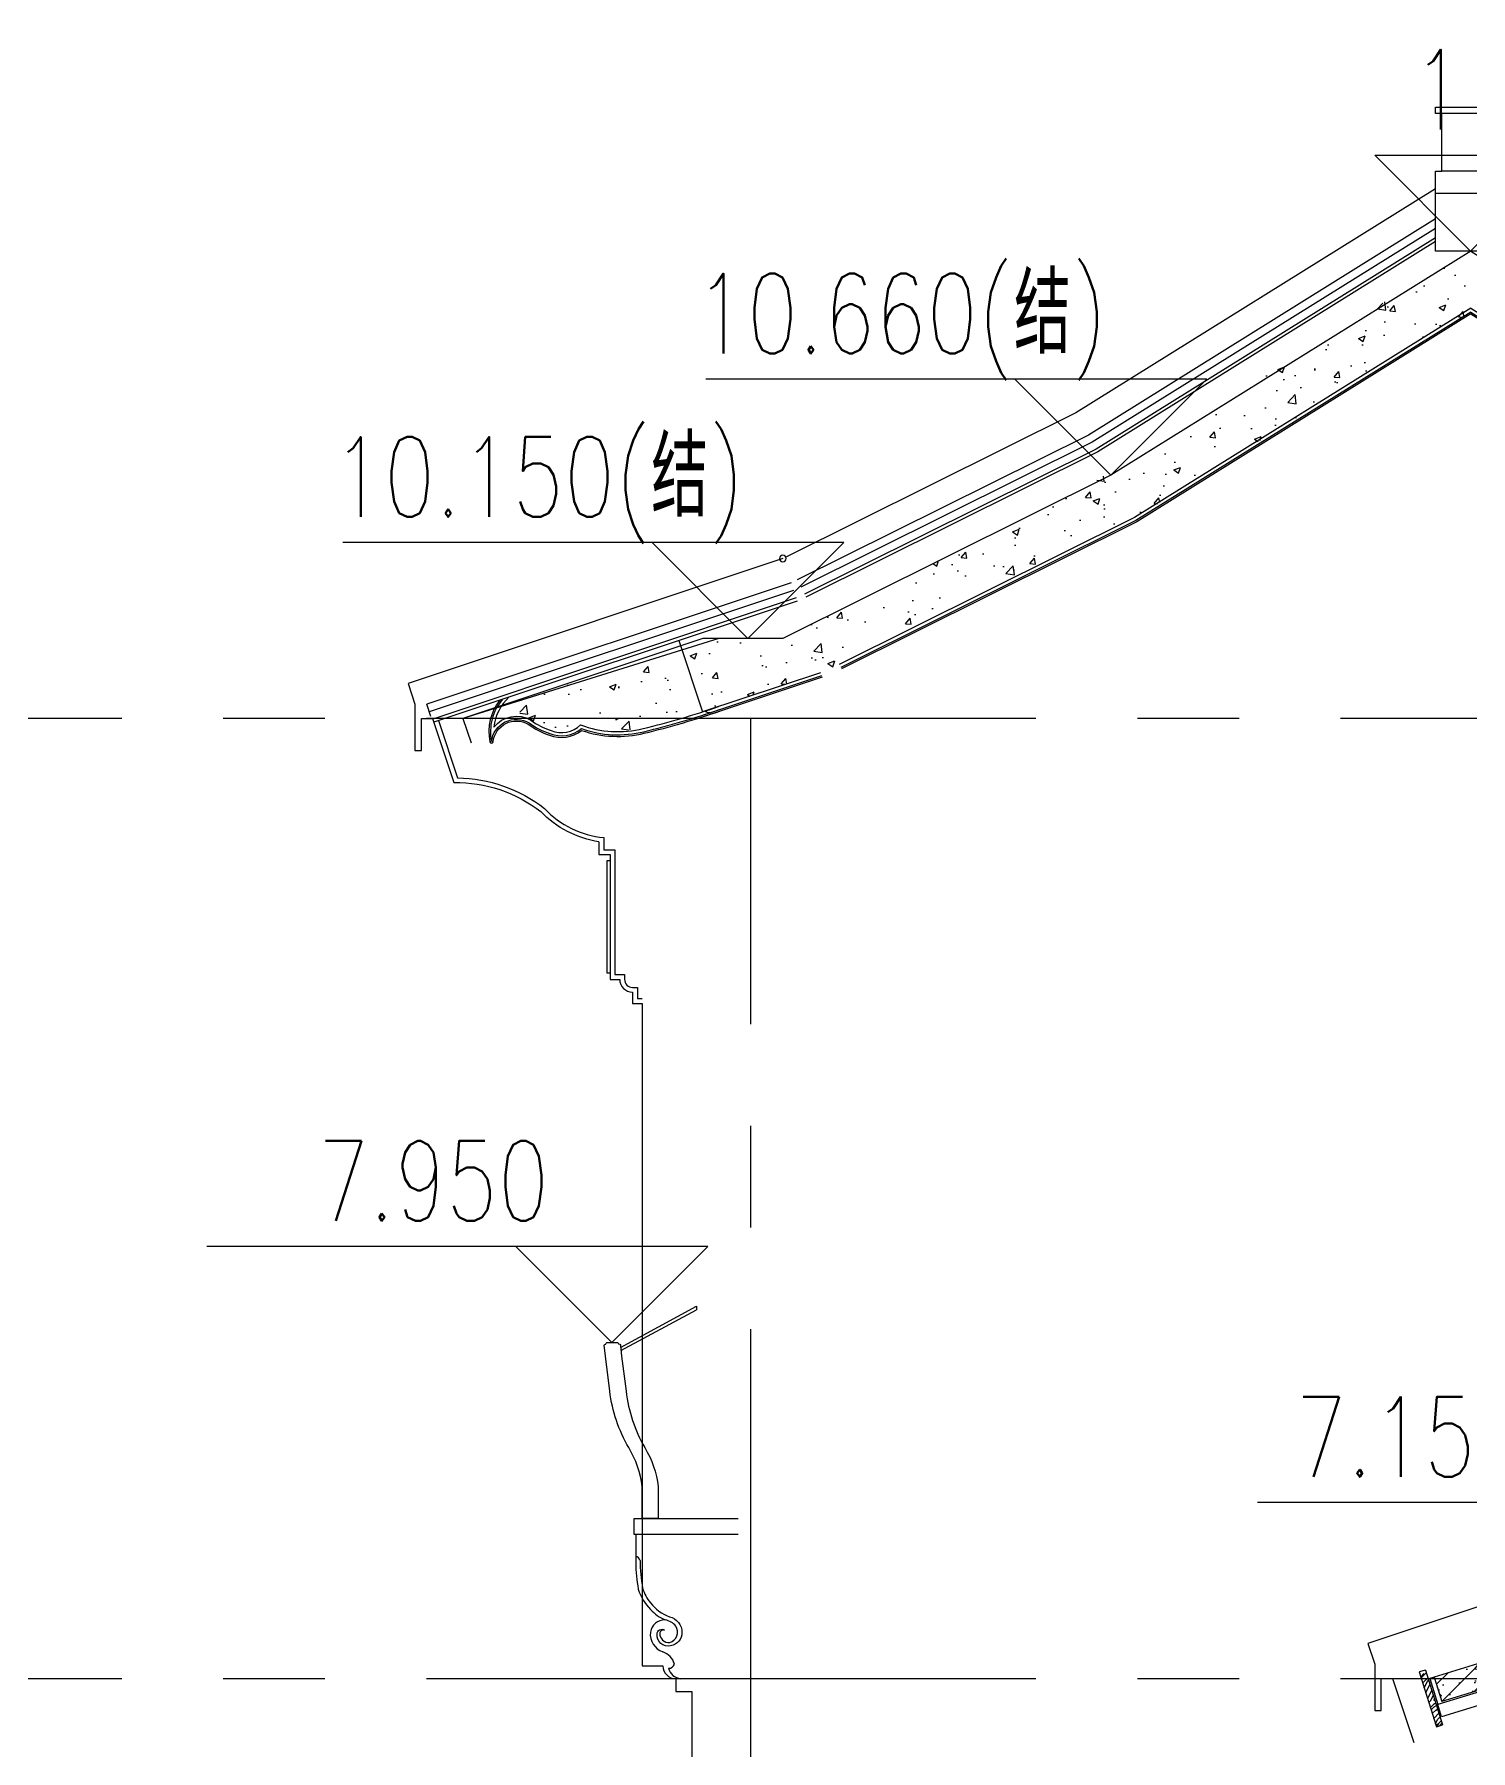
# Model space of a CAD drawing. Extents: x 296441 to 853063, y 459050 to 1117990.
# Drawn here: x 656739 to 661229, y 975146 to 980509 of the extents above; entities that cross this region are included whole.
import ezdxf
from ezdxf.xclip import XClip

# ---------------------------------------------------------------- set-up
doc = ezdxf.new("R2010")
doc.units = 0
doc.header["$LTSCALE"] = 1000
doc.header["$XCLIPFRAME"] = 0
doc.linetypes.add('14-GRID$0$CENTER2', pattern=[28.575000000000003, 19.05, -3.175, 3.175, -3.175])
doc.linetypes.add('E1-SECT-6.000-16-24$0$B-ELEV-S-A1$0$HIDDEN2', pattern=[4.762499999999999, 3.175, -1.5875])
for name, color, linetype in [('00-景观-剖', 6, 'Continuous'), ('00-景观-看', 7, 'Continuous'), ('12-SEC1$0$CT-01-S$0$A-ELEV-HEVY', 2, 'Continuous'), ('14-ELEV$0$G-XREF', 2, 'Continuous'), ('14-GRID$0$G-GRID', 9, '14-GRID$0$CENTER2'), ('1wt', 30, 'Continuous'), ('E1-SECT-6.000-16-24$0$A-ELEV-HEVY', 2, 'Continuous'), ('E1-SECT-6.000-16-24$0$A-ELEV-MEDM', 4, 'Continuous'), ('E1-SECT-6.000-16-24$0$A-ELEV-THIN', 144, 'Continuous'), ('E1-SECT-6.000-16-24$0$A-ELEV-THIN-GRAY', 252, 'Continuous'), ('E1-SECT-6.000-16-24$0$A-ELEV-XTHIN', 5, 'Continuous'), ('E1-SECT-6.000-16-24$0$B-ELEV-S-A1$0$A-ELEV-HDDN', 161, 'E1-SECT-6.000-16-24$0$B-ELEV-S-A1$0$HIDDEN2'), ('E1-SECT-6.000-16-24$0$CT-01-S$0$A-ELEV-HEVY', 2, 'Continuous'), ('E1-SECT-6.000-16-24$0$CT-01-S$0$A-ELEV-THIN', 144, 'Continuous'), ('E1-SECT-6.000-16-24$0$G-XREF', 2, 'Continuous'), ('E1-SECT-6.000-16-24$0$yankou-E-01$0$A-ELEV-MEDM', 4, 'Continuous'), ('E1-SECT-6.000-16-24$0$yankou-E-01$0$A-ELEV-THIN', 144, 'Continuous'), ('E1-SECT-6.000-16-24$0$yankou-E-01$0$A_CUR_STONE', 35, 'Continuous'), ('E1-SECT-6.000-16-24$0$yankou-E-01$0$G-XREF', 2, 'Continuous'), ('E1-TEXT-SECT$0$A-ANNO-LEVL', 3, 'Continuous'), ('E1-TEXT-SECT$0$A-ANNO-LEVL-TEXT', 255, 'Continuous'), ('WALL-TYPE-D-2$0$A-ELEV-MEDM-HEVY', 2, 'Continuous'), ('ZT0_默认图层-----PM、LM、DY、JD', 7, 'Continuous'), ('ZT1_通用--Wall---PM、LM、DY、JD', 5, 'Continuous'), ('ZT1_通用--填充---PM、LM、DY、JD', 8, 'Continuous'), ('ZT3_辅材--其他---------------JD', 1, 'Continuous'), ('ZT3_面板--石材板-PM、LM、DY、JD', 45, 'Continuous'), ('ZT批注[疑问]', 1, 'Continuous')]:
    doc.layers.add(name, color=color, linetype=linetype)
doc.layers.add('E1-SECT-6.000-16-24$0$yankou-E-01$0$A-ANNO-NPLT', color=215, linetype='Continuous', plot=False)
doc.styles.add('E1-SECT-6.000-16-24$0$yankou-E-01$0$GOA_01_thin_0.75', font='romans.shx', dxfattribs={"width": 0.75, "bigfont": 'hzdx.shx'})
doc.styles.add('E1-TEXT-SECT$0$GOA_01_thin_0.75', font='romans.shx', dxfattribs={"width": 0.75, "bigfont": 'hzdx.shx'})
doc.dimstyles.new('E1-SECT-6.000-16-24$0$yankou-E-01$0$GOA_DIMN10', dxfattribs={"dimscale": 0.1, "dimtxt": 250, "dimasz": 100, "dimexe": 200, "dimexo": 100, "dimgap": 75, "dimtad": 1, "dimdec": 0, "dimzin": 0, "dimdsep": 46, "dimtxsty": 'E1-SECT-6.000-16-24$0$yankou-E-01$0$GOA_01_thin_0.75', "dimblk": 'E1-SECT-6.000-16-24$0$yankou-E-01$0$TICK-3', "dimcen": 0, "dimclrd": 256, "dimclre": 256, "dimclrt": 7, "dimazin": 0, "dimtfac": 0.5, "dimtdec": 0, "dimtix": 1, "dimtmove": 2, "dimatfit": 0, "dimldrblk": 'E1-SECT-6.000-16-24$0$yankou-E-01$0$TICK-arow', "dimfxl": 0, "dimtvp": 1, "dimtolj": 1, "dimtzin": 0, "dimlwd": -1, "dimlwe": -1, "dimarcsym": 0})

# ---------------------------------------------------------------- blocks, each defined once
blk = doc.blocks.new('E1-TEXT-SECT')
at = {"layer": 'E1-TEXT-SECT$0$A-ANNO-LEVL'}
for points in [[(2550.000000002212, 11660.00000000419), (2250, 11360.00000000419), (1950.000000003143, 11660.00000000419), (3516.129712605267, 11660.00000000419)], [(824.9999997559935, 10959.99999999627), (1124.999999755993, 10659.99999999593), (1424.999999759137, 10959.99999999604), (-141.1297128467122, 10959.99999999593)], [(-309.0163749074563, 10450.00000000477), (-9.016374907456338, 10150.00000000442), (290.983625093475, 10450.00000000454), (-1275.146087509231, 10450.00000000454)], [(-734.5000000071013, 8249.998814186081), (-434.5000000098953, 7949.998814185616), (-134.5000000102445, 8249.998814186547), (-1700.629712610156, 8249.998814186547)], [(2550.00689230056, 7450.002272194833), (2850.006892300909, 7150.002272194368), (3150.00689230056, 7450.002272195066), (1583.877179696574, 7450.00227219495)]]:
    blk.add_lwpolyline(points, dxfattribs=at)
at = {"layer": 'E1-TEXT-SECT$0$A-ANNO-LEVL-TEXT', "style": 'E1-TEXT-SECT$0$GOA_01_thin_0.75', "width": 0.75}
for s, p in [('11.360(结)', (2068.413662879728, 11740.1292229523)), ('10.660(结)', (-173.875558511354, 11040.12922294415)), ('10.150(结)', (-1307.891933174804, 10530.12922295276)), ('7.950', (-1354.071427961462, 8330.128037133836)), ('7.150(结)', (1702.290842577233, 7530.131495143054))]:
    blk.add_text(s, height=250.0000000000002, dxfattribs=at).set_placement(p)
blk = doc.blocks.new('E1-SECT-6.000-16-24$0$甘蔗脊200侧-E')
at = {"layer": 'E1-SECT-6.000-16-24$0$A-ELEV-MEDM'}
blk.add_line((89.99999999982538, 200), (-90.00000000017462, 200), dxfattribs=at)
blk.add_lwpolyline([(-110.0000000001746, -50), (-110.0000000001746, 180), (-110.0000000001746, 180), (-110.0000000001746, 200), (-90.00000000017462, 200), (-90.00000000017462, 380), (-110.0000000001746, 380), (-110.0000000001746, 400), (109.9999999998254, 400), (109.9999999998254, 380), (89.99999999982538, 380), (89.99999999982538, 200), (109.9999999998254, 200), (109.9999999998254, 180), (109.9999999997672, 180), (109.9999999997672, -50)], close=True, dxfattribs=at)
at = {"layer": 'E1-SECT-6.000-16-24$0$A-ELEV-THIN', "ltscale": 0.1}
blk.add_line((109.9999999997672, -50), (109.9999999998254, -50), dxfattribs=at)
at = {"layer": 'E1-SECT-6.000-16-24$0$A-ELEV-XTHIN'}
for p, q in [((89.99999999982538, 380), (-90.00000000017462, 380)), ((-110.0000000001746, 131.1655380351003), (109.9999999997672, 131.1655380351003))]:
    blk.add_line(p, q, dxfattribs=at)
blk = doc.blocks.new('E1-SECT-6.000-16-24$0$木牛腿1-E1')
at = {"layer": 'E1-SECT-6.000-16-24$0$A-ELEV-MEDM'}
for p, q in [((-7061.331221360131, -99.99999982016743), (-7061.331221344415, -188.1729322527535)), ((-7061.331221336382, -100.0000006429909), (-7061.331221307628, -183.6870119816158)), ((-6851.331221336382, -100.0000006429909), (-7061.331221336382, -100.0000006429909)), ((-6851.331221335568, -549.9999988605268), (-6851.331221336382, -100.0000006429909)), ((-7061.33122135466, -167.3762233005837), (-7061.349192498252, -167.357835781062)), ((-6851.331221336965, -549.9999991119839), (-6921.331221335568, -549.9999991119839)), ((-6851.331221334171, -549.9999988516793), (-6851.331221336965, -549.9999991119839))]:
    blk.add_line(p, q, dxfattribs=at)
for centre, radius, start, end in [((-6666.302793195006, -190.613981498871), 395.0359702199468, 179.6459494350307, 191.6371595410054), ((-6909.964693867136, -227.7070052810013), 149.4512811070386, 196.5577791709789, 225.1976865154875), ((-6970.957356963772, -411.7122917005327), 45.13922373250642, 87.70871194060786, 170.9061815434735), ((-6910.084229449742, -234.8945756307803), 144.3530911206957, 223.2206625823519, 245.8457655741142), ((-6957.231630211696, -410.8547721945215), 58.63452231475637, 173.8547323631616, 250.5784308885123), ((-6994.769756116904, -519.6220612088218), 56.43085821367925, 15.84338253208193, 71.35494599338324), ((-6957.21046647476, -500.3143191393465), 17.17683264634567, 264.1152443880605, 346.870978240286), ((-6916.512971042655, -506.4065778648946), 43.85888635016889, 194.5170916486225, 263.6928690367807)]:
    blk.add_arc(centre, radius, start, end, dxfattribs=at)
at = {"layer": 'E1-SECT-6.000-16-24$0$A-ELEV-THIN-GRAY'}
for points in [[(-7047.555711137597, -180.9613341768272), (-7047.56481878506, -180.9336666453164, 0.04554565192509046), (-7039.804374372121, -267.0716109406203, 0.0971018299870958), (-7015.325040184893, -313.1886537980754, 0.1323356823246377), (-6956.190331516787, -356.525070412783, 0.07638085759379121)], [(-6956.190331516787, -356.525070412783, -0.3551722456055015), (-6917.001779981423, -405.8840223592706, -0.3712419790836416), (-6952.211189873051, -447.473490706645, -0.5207237345996696), (-6994.595016298816, -410.5157965011895, -0.6010468359066069), (-6971.178448315244, -398.2804487505928, 0.4475521640469908), (-6986.322049333248, -408.083053745795, 0.4579143145898076), (-6955.158479582518, -436.6599971842952, 0.5059383082692627), (-6936.065573431551, -385.8305506464094, 0.1755273360875126), (-6969.152697003912, -366.6091574234888, 0.2325031465936117)]]:
    blk.add_lwpolyline(points, format="xyb", dxfattribs=at)
blk.add_arc((-7067.680064454209, -187.571933852043), 21.18229684985596, 18.18472304606493, 72.60991786114481, dxfattribs=at)
blk = doc.blocks.new('E1-SECT-6.000-16-24$0$美人靠1-E')
at = {"layer": 'E1-SECT-6.000-16-24$0$A-ELEV-MEDM', "ltscale": 0.1}
blk.add_lwpolyline([(-115, 508), (-119, 542, -0.3706509350517456), (-113, 545, -0.4996085793321109), (-110, 550), (-79, 550, -0.1403778776094108), (-76, 550, -0.2818380802984357), (-74, 546, -0.3968737961481924), (-68, 542), (-65, 508), (-50, 398, 0.1015837023335705), (8, 222, -0.1126309242409986), (50, 100), (50, 0), (0, 0), (0, 100, 0.1080101410603687), (-42, 222, -0.1015837023335702), (-101, 398)], format="xyb", close=True, dxfattribs=at)
at = {"layer": 'E1-SECT-6.000-16-24$0$A-ELEV-THIN'}
for p, q in [((-68, 535), (170.0000005916227, 663.4907978654373)), ((-67, 525), (170.0000005854527, 652.2777780923061))]:
    blk.add_line(p, q, dxfattribs=at)
at = {"layer": 'E1-SECT-6.000-16-24$0$A-ELEV-THIN', "ltscale": 0.1}
blk.add_line((170.0000005916227, 663.4907978654373), (170.0000005856855, 652.2777780924225), dxfattribs=at)
blk = doc.blocks.new('E1-SECT-6.000-16-24$0$dcsgbghk')
at = {"layer": 'E1-SECT-6.000-16-24$0$A-ELEV-HEVY', "ltscale": 0.1}
blk.add_lwpolyline([(90.00000038812868, 450.0000758579699), (90.00000038812868, 449.9988141894573), (-235, 449.9988141818903), (-235, 499.9988141818903), (90.00000038812868, 499.9988141894573)], dxfattribs=at)
blk.add_blockref('E1-SECT-6.000-16-24$0$美人靠1-E', (-210, 499.9988141818903))
at = {"layer": 'E1-SECT-6.000-16-24$0$A-ELEV-MEDM', "extrusion": (0, 0, -1)}
ref = blk.add_blockref('E1-SECT-6.000-16-24$0$木牛腿1-E1', (-6831.331221417066, 549.9999991118675), dxfattribs=dict(at, xscale=-1, zscale=-1))
XClip(ref).set_block_clipping_path([(-7116.01246329461, -550.0011574013624), (-6881.331221003638, -100.0011849256698)])
blk = doc.blocks.new('E1-SECT-6.000-16-24$0$yankou-E-01$0$TICK-3')
blk.add_line((2, 0), (-2, 0))
at = {"const_width": 0.3}
blk.add_lwpolyline([(0.5999999999999943, 0.5999999999999943), (-0.5999999999999943, -0.5999999999999943)], dxfattribs=at)
blk = doc.blocks.new('*D576')
at = {"layer": 'Defpoints', "color": 0, "transparency": 16777216}
for p in [(-999.9999999761349, 699.9999996805562), (-1066.617489313398, 637.8784255136738), (-1025.298221101519, 624.1053361396189)]:
    blk.add_point(p, dxfattribs=at)
at = {"layer": 'E1-SECT-6.000-16-24$0$yankou-E-01$0$A-ANNO-NPLT', "transparency": 16777216}
for p, q in [((-1044.481545842003, 704.2862560720463), (-1063.455211659409, 647.3652584962388)), ((-1009.4868329587, 703.1622773345453), (-1060.292934153144, 720.0976443625891)), ((-1034.785054084084, 627.2676137936078), (-1085.591155278528, 644.2029808216516))]:
    blk.add_line(p, q, dxfattribs=at)
at = {"layer": 'E1-SECT-6.000-16-24$0$yankou-E-01$0$A-ANNO-NPLT', "transparency": 16777216, "xscale": 10, "yscale": 10, "zscale": 10}
for p, rotation in [((-1041.319268188014, 713.7730890546113), 71.56505121439889), ((-1066.617489313398, 637.8784255136738), 251.5650512143989)]:
    blk.add_blockref('E1-SECT-6.000-16-24$0$yankou-E-01$0$TICK-3', p, dxfattribs=dict(at, rotation=rotation))
at = {"layer": 'E1-SECT-6.000-16-24$0$yankou-E-01$0$A-ANNO-NPLT', "color": 7, "transparency": 16777216, "insert": (-1034.994712785576, 669.5012019761647), "char_height": 25, "attachment_point": 5, "rotation": 251.56505121439892, "style": 'E1-SECT-6.000-16-24$0$yankou-E-01$0$GOA_01_thin_0.75'}
blk.add_mtext('\\A1;80', dxfattribs=at)
blk = doc.blocks.new('E1-SECT-6.000-16-24$0$yankou-E-01$0$TICK-arow')
blk.add_line((-1, 0), (0, 0))
blk.add_lwpolyline([(0, 0, 0, 1, 0), (-2.999999999999964, 0, 0, 0, 0)], format="xyseb")
blk = doc.blocks.new('*D577')
at = {"layer": 'Defpoints', "color": 0, "transparency": 16777216}
for p in [(-1074.523183443673, 614.1613430462752), (-1033.20391523646, 600.3882536831662), (-1025.298221101519, 624.105336139619)]:
    blk.add_point(p, dxfattribs=at)
at = {"layer": 'E1-SECT-6.000-16-24$0$yankou-E-01$0$A-ANNO-NPLT', "transparency": 16777216}
for p, q in [((-1034.785054084731, 627.2676137916674), (-1085.591155279967, 644.2029808084284)), ((-1063.455211661495, 647.3652584875433), (-1060.292934009446, 656.8520914707551)), ((-1042.690748219671, 603.5505313352146), (-1093.496849410097, 620.485898350372)), ((-1077.685461095722, 604.6745100630634), (-1080.84773874777, 595.1876770798516)), ((-1066.617489313543, 637.8784255043315), (-1074.523183443673, 614.1613430462752))]:
    blk.add_line(p, q, dxfattribs=at)
at = {"layer": 'E1-SECT-6.000-16-24$0$yankou-E-01$0$A-ANNO-NPLT', "transparency": 16777216, "xscale": 10, "yscale": 10, "zscale": 10}
for p, rotation in [((-1066.617489313543, 637.8784255043315), 251.5650512261186), ((-1074.523183443673, 614.1613430462752), 71.56505122611856)]:
    blk.add_blockref('E1-SECT-6.000-16-24$0$yankou-E-01$0$TICK-3', p, dxfattribs=dict(at, rotation=rotation))
at = {"layer": 'E1-SECT-6.000-16-24$0$yankou-E-01$0$A-ANNO-NPLT', "color": 7, "transparency": 16777216, "insert": (-1116.239543981945, 641.2442388490308), "char_height": 25, "attachment_point": 5, "rotation": 251.56505122611856, "style": 'E1-SECT-6.000-16-24$0$yankou-E-01$0$GOA_01_thin_0.75'}
blk.add_mtext('\\A1;25', dxfattribs=at)
blk = doc.blocks.new('*D578')
at = {"layer": 'Defpoints', "color": 0, "transparency": 16777216}
for p in [(-1082.428877571805, 590.4442605875917), (-1033.20391523646, 600.3882536831662), (-1041.109609371459, 576.6711712267715)]:
    blk.add_point(p, dxfattribs=at)
at = {"layer": 'E1-SECT-6.000-16-24$0$yankou-E-01$0$A-ANNO-NPLT', "transparency": 16777216}
for p, q in [((-1050.59644235467, 579.83344887882), (-1101.402543538229, 596.7688158916885)), ((-1042.690748219671, 603.5505313352146), (-1093.496849408111, 620.4858983497099)), ((-1074.523183441687, 614.1613430456131), (-1082.428877571806, 590.4442605875917)), ((-1071.360905789639, 623.6481760288249), (-1068.19862813759, 633.1350090120367)), ((-1085.591155223854, 580.9574276043799), (-1088.753432875902, 571.4705946211681))]:
    blk.add_line(p, q, dxfattribs=at)
at = {"layer": 'E1-SECT-6.000-16-24$0$yankou-E-01$0$A-ANNO-NPLT', "transparency": 16777216, "xscale": 10, "yscale": 10, "zscale": 10}
for p, rotation in [((-1082.428877571806, 590.4442605875917), 71.56505122611856), ((-1074.523183441687, 614.1613430456131), 251.5650512261186)]:
    blk.add_blockref('E1-SECT-6.000-16-24$0$yankou-E-01$0$TICK-3', p, dxfattribs=dict(at, rotation=rotation))
at = {"layer": 'E1-SECT-6.000-16-24$0$yankou-E-01$0$A-ANNO-NPLT', "color": 7, "transparency": 16777216, "insert": (-1059.502364540323, 595.9782465125054), "char_height": 25, "attachment_point": 5, "rotation": 251.56505122611856, "style": 'E1-SECT-6.000-16-24$0$yankou-E-01$0$GOA_01_thin_0.75'}
blk.add_mtext('\\A1;25', dxfattribs=at)
blk = doc.blocks.new('*D579')
at = {"layer": 'Defpoints', "color": 0, "transparency": 16777216}
for p in [(-1085.591155223083, 580.9574276040412), (-1044.271887025505, 567.1843382441438), (-1041.109609371459, 576.6711712267715)]:
    blk.add_point(p, dxfattribs=at)
at = {"layer": 'E1-SECT-6.000-16-24$0$yankou-E-01$0$A-ANNO-NPLT', "transparency": 16777216}
for p, q in [((-1050.59644235467, 579.83344887882), (-1101.402543537434, 596.7688158914236)), ((-1082.428877571011, 590.4442605873268), (-1085.591155223084, 580.9574276040412)), ((-1079.266599918962, 599.9310935705386), (-1076.104322266914, 609.4179265537504)), ((-1053.758720008717, 570.3466158961922), (-1104.564821189507, 587.281982908138)), ((-1088.753432875132, 571.4705946208294), (-1091.915710527181, 561.9837616376177))]:
    blk.add_line(p, q, dxfattribs=at)
at = {"layer": 'E1-SECT-6.000-16-24$0$yankou-E-01$0$A-ANNO-NPLT', "transparency": 16777216, "xscale": 10, "yscale": 10, "zscale": 10}
for p, rotation in [((-1085.591155223084, 580.9574276040412), 71.56505122611856), ((-1082.428877571011, 590.4442605873268), 251.5650512261186)]:
    blk.add_blockref('E1-SECT-6.000-16-24$0$yankou-E-01$0$TICK-3', p, dxfattribs=dict(at, rotation=rotation))
at = {"layer": 'E1-SECT-6.000-16-24$0$yankou-E-01$0$A-ANNO-NPLT', "color": 7, "transparency": 16777216, "insert": (-1108.088485029766, 576.8926475000334), "char_height": 25, "attachment_point": 5, "rotation": 251.56505122611856, "style": 'E1-SECT-6.000-16-24$0$yankou-E-01$0$GOA_01_thin_0.75'}
blk.add_mtext('\\A1;10', dxfattribs=at)
blk = doc.blocks.new('*D580')
at = {"layer": 'Defpoints', "color": 0, "transparency": 16777216}
for p in [(-1044.271887025505, 567.1843382441439), (-1159.904680089211, 358.0168525223453), (-1118.585411894121, 344.2437631539069)]:
    blk.add_point(p, dxfattribs=at)
at = {"layer": 'E1-SECT-6.000-16-24$0$yankou-E-01$0$A-ANNO-NPLT', "transparency": 16777216}
for p, q in [((-1088.75343287458, 571.470594630016), (-1156.742402435226, 367.5036855049119)), ((-1053.758720008071, 570.3466158981287), (-1104.564821185728, 587.2819829205517)), ((-1128.072244876687, 347.4060408078918), (-1178.878346054344, 364.3414078303149))]:
    blk.add_line(p, q, dxfattribs=at)
at = {"layer": 'E1-SECT-6.000-16-24$0$yankou-E-01$0$A-ANNO-NPLT', "transparency": 16777216, "xscale": 10, "yscale": 10, "zscale": 10}
for p, rotation in [((-1085.591155220596, 580.9574276125824), 71.5650512144245), ((-1159.904680089211, 358.0168525223455), 251.5650512144245)]:
    blk.add_blockref('E1-SECT-6.000-16-24$0$yankou-E-01$0$TICK-3', p, dxfattribs=dict(at, rotation=rotation))
at = {"layer": 'E1-SECT-6.000-16-24$0$yankou-E-01$0$A-ANNO-NPLT', "color": 7, "transparency": 16777216, "insert": (-1103.774251689771, 463.1625847594946), "char_height": 25, "attachment_point": 5, "rotation": 251.5650512144245, "style": 'E1-SECT-6.000-16-24$0$yankou-E-01$0$GOA_01_thin_0.75'}
blk.add_mtext('\\A1;235', dxfattribs=at)
blk = doc.blocks.new('*D581')
at = {"layer": 'Defpoints', "color": 0, "transparency": 16777216}
for p in [(-1163.066957742964, 348.5300195395646), (-1121.747689548108, 334.7569301712792), (-1118.58541189412, 344.2437631539069)]:
    blk.add_point(p, dxfattribs=at)
at = {"layer": 'E1-SECT-6.000-16-24$0$yankou-E-01$0$A-ANNO-NPLT', "transparency": 16777216}
for p, q in [((-1156.742402435007, 367.5036855047637), (-1153.580124781037, 376.9905184873352)), ((-1131.23452253068, 337.9192078252484), (-1182.040623708107, 354.854574847503)), ((-1128.072244876692, 347.4060408078761), (-1178.878346054119, 364.3414078301307)), ((-1166.229235396933, 339.043186556993), (-1169.391513050902, 329.5563535744215)), ((-1159.904680088976, 358.0168525221922), (-1163.066957742964, 348.5300195395645))]:
    blk.add_line(p, q, dxfattribs=at)
at = {"layer": 'E1-SECT-6.000-16-24$0$yankou-E-01$0$A-ANNO-NPLT', "transparency": 16777216, "xscale": 10, "yscale": 10, "zscale": 10}
for p, rotation in [((-1159.904680088976, 358.0168525221922), 251.5650512145176), ((-1163.066957742964, 348.5300195395645), 71.56505121451758)]:
    blk.add_blockref('E1-SECT-6.000-16-24$0$yankou-E-01$0$TICK-3', p, dxfattribs=dict(at, rotation=rotation))
at = {"layer": 'E1-SECT-6.000-16-24$0$yankou-E-01$0$A-ANNO-NPLT', "color": 7, "transparency": 16777216, "insert": (-1142.512152950827, 346.9488807229399), "char_height": 25, "attachment_point": 5, "rotation": 251.56505121451755, "style": 'E1-SECT-6.000-16-24$0$yankou-E-01$0$GOA_01_thin_0.75'}
blk.add_mtext('\\A1;10', dxfattribs=at)
blk = doc.blocks.new('*D582')
at = {"layer": 'Defpoints', "color": 0, "transparency": 16777216}
for p in [(-1164.648096569946, 343.7866030487373), (-1123.328828375073, 330.0135136800236), (-1121.747689548108, 334.7569301712792)]:
    blk.add_point(p, dxfattribs=at)
at = {"layer": 'E1-SECT-6.000-16-24$0$yankou-E-01$0$A-ANNO-NPLT', "transparency": 16777216}
for p, q in [((-1132.815661357616, 333.1757913340802), (-1183.621762535031, 350.1111583568505)), ((-1131.234522530651, 337.9192078253358), (-1182.040623708014, 354.8545748480886)), ((-1167.810374224003, 334.2997700661949), (-1170.972651878059, 324.8129370836525)), ((-1163.066957742929, 348.5300195399755), (-1164.648096569946, 343.7866030487373)), ((-1159.904680088873, 358.0168525225179), (-1156.742402434816, 367.5036855050603))]:
    blk.add_line(p, q, dxfattribs=at)
at = {"layer": 'E1-SECT-6.000-16-24$0$yankou-E-01$0$A-ANNO-NPLT', "transparency": 16777216, "xscale": 10, "yscale": 10, "zscale": 10}
for p, rotation in [((-1164.648096569946, 343.7866030487373), 71.56505121399027), ((-1163.066957742929, 348.5300195399755), 251.5650512139902)]:
    blk.add_blockref('E1-SECT-6.000-16-24$0$yankou-E-01$0$TICK-3', p, dxfattribs=dict(at, rotation=rotation))
at = {"layer": 'E1-SECT-6.000-16-24$0$yankou-E-01$0$A-ANNO-NPLT', "color": 7, "transparency": 16777216, "insert": (-1190.012829468476, 331.4704424868687), "char_height": 25, "attachment_point": 5, "rotation": 251.56505121399022, "style": 'E1-SECT-6.000-16-24$0$yankou-E-01$0$GOA_01_thin_0.75'}
blk.add_mtext('\\A1;5', dxfattribs=at)
blk = doc.blocks.new('E1-SECT-6.000-16-24$0$CT-01-S')
at = {"layer": 'E1-SECT-6.000-16-24$0$B-ELEV-S-A1$0$A-ELEV-HDDN'}
blk.add_lwpolyline([(999.9999244972714, 250.0229494748637), (799.9999999997672, 250.0229494703235), (-7.550290320068598e-05, 0.02294947486370802), (25.29818237497238, -75.87182415858842)], dxfattribs=at)
at = {"layer": 'E1-SECT-6.000-16-24$0$CT-01-S$0$A-ELEV-HEVY'}
for points in [[(1000, 500.0000000001746), (-171.4314621505328, 109.5228459499776), (-150.0000000000291, 45.22845949820476), (-150, -99.99999999982538), (-130, -99.99999999982538), (-130, 1.746229827404022e-10), (-94.86832980506006, 1.746229827404022e-10), (-28.20166313837399, -199.9999999998254)], [(425, -384.9999999998836), (425.0000000026776, -384.9999999998836), (425.0000000026776, -424.9999999998836), (460.0000000026776, -424.9999999998836), (460.0000000026776, -814.9999999998836), (490, -814.9999999998836)], [(460.0000000026776, -444.9999999998836), (450.0000000026776, -444.9999999998836), (450.0000000024447, -794.9999999998836), (460.0000000026776, -794.9999999998836)], [(530, -854.9999999998836), (530, -889.9999999998836), (560, -889.9999999998836)]]:
    blk.add_lwpolyline(points, dxfattribs=at)
for points in [[(-28.20166313837399, -199.9999999998254, -0.1704397582036431), (243.1876573639602, -290.7516619318631)], [(425.0000000026484, -384.9999999999418, -0.1649648423400601), (243.1876573639602, -290.7516619318631)]]:
    blk.add_lwpolyline(points, format="xyb", dxfattribs=at)
blk.add_arc((530, -814.9999999998836), 40, 180, 270, dxfattribs=at)
at = {"layer": 'E1-SECT-6.000-16-24$0$CT-01-S$0$A-ELEV-THIN'}
blk.add_lwpolyline([(-76.87936011141574, -6.532744178199209), (-17.31887612742139, -185.2141961301677, -0.1639968289037825), (254.7871111939166, -281.2135288481368, 0.1777791052299083), (440.0000000026776, -372.1648920277366), (440.0000000026776, -409.9999999998836), (475.0000000026776, -409.9999999998836), (475.0000000026776, -799.9999999998836), (505, -799.9999999998836), (505, -814.9999999998836)], format="xyb", dxfattribs=at)
blk.add_lwpolyline([(530, -839.9999999998836), (545, -839.9999999998836), (545, -874.9999999998836), (560, -874.9999999998836)], dxfattribs=at)
blk.add_arc((530, -814.9999999998836), 25, 180, 270, dxfattribs=at)
blk = doc.blocks.new('A$C426C509B')
at = {"layer": '00-景观-看'}
h = blk.add_hatch(dxfattribs=at)
h.set_pattern_fill('木纹03', color=8, scale=50, angle=0.6251909439441085, style=0)
h.set_pattern_definition([(0.6251909439440818, (-1958460.449871429, -140142.0714035945), (98.90290447459256, 101.0851892538646), [5, -95]), (90.62519094394375, (-1958420.83415252, -140106.637030236), (-101.0851892538646, 98.90290447459256), [9.99999999999998, -89.99999999999984]), (45.62519094394411, (-1958440.723847654, -140116.8546634004), (-1.091131925530312, 99.99308791672097), [7.069999999999999, -21.21, 7.069999999999999, -14.14, 49.49999999999999, -42.49999999999999]), (45.62519094394411, (-1958465.395016653, -140147.1256630572), (-1.091142389656762, 99.99404686613094), [7.071, -14.142, 7.071, -113.1]), (45.62519094394411, (-1958430.50621449, -140136.7443585342), (-1.091142389656762, 99.99404686613094), [7.071, -134.3503562]), (45.62519094394411, (-1958420.452252684, -140141.6349466385), (-1.091142389656762, 99.99404686613094), [7.071, -134.3503562]), (45.62519094394411, (-1958435.560473952, -140131.7992133107), (-1.091142389656762, 99.99404686613094), [7.071, -134.3503562]), (45.62519094394411, (-1958440.614733415, -140126.8540680869), (-1.091142389656762, 99.99404686613094), [14.142, -127.2793562]), (45.62519094394411, (-1958416.434578491, -140051.5857473414), (-1.091142389656762, 99.99404686613094), [14.142, -127.2793562]), (45.62519094394411, (-1958450.668695221, -140121.9634799827), (-1.091142389656762, 99.99404686613094), [28.284, -113.1373562]), (45.62519094394411, (-1958455.722954683, -140117.0183347589), (-1.091142389656762, 99.99404686613094), [28.284, -113.1373562]), (45.62519094394411, (-1958391.054166939, -140086.3108781464), (-1.091142389656762, 99.99404686613094), [28.284, -113.1373562]), (45.62519094394411, (-1958460.831771265, -140107.0734871919), (-1.091142389656762, 99.99404686613094), [21.2132, -120.2081562]), (45.62519094394411, (-1958480.994251997, -140092.2926086402), (-1.091142389656762, 99.99404686613094), [21.2132, -120.2081562]), (45.62519094394411, (-1958470.885733072, -140102.1828990877), (-1.091142389656762, 99.99404686613094), [21.2132, -120.2081562]), (45.62519094394411, (-1958406.216945327, -140071.4754424752), (-1.091142389656762, 99.99404686613094), [35.35533999999999, -106.0660162]), (45.62519094394411, (-1958416.270907132, -140066.5848543709), (-1.091142389656762, 99.99404686613094), [35.35533999999999, -106.0660162]), (45.62519094394411, (-1958405.998716849, -140091.4742518479), (-1.091142389656762, 99.99404686613094), [49.4974746, -91.9238815]), (27.1902421439441, (-1958450.559580982, -140131.962884669), (99.99404686380144, 1.091142429640184), [11.180339, -212.426458]), (27.1902421439441, (-1958430.888114326, -140101.7464421319), (99.99404686380144, 1.091142429640184), [11.180339, -212.426458]), (27.1902421439441, (-1958435.77870243, -140111.8004039377), (99.99404686380144, 1.091142429640184), [11.180339, -212.426458]), (27.1902421439441, (-1958455.450169086, -140142.016846475), (99.99404686380144, 1.091142429640184), [22.36067999999999, -201.2461177]), (27.1902421439441, (-1958435.942373788, -140096.8012969082), (99.99404686380144, 1.091142429640184), [33.54101959999999, -190.0657781]), (27.1902421439441, (-1958445.996335595, -140091.9107088039), (99.99404686380144, 1.091142429640184), [44.7213595, -178.8854382]), (27.1902421439441, (-1958456.0502974, -140087.0201206997), (99.99404686380144, 1.091142429640184), [44.7213595, -178.8854382]), (27.1902421439441, (-1958471.376747147, -140057.1855779986), (99.99404686380144, 1.091142429640184), [44.7213595, -178.8854382]), (27.1902421439441, (-1958471.267632908, -140067.1849826851), (99.99404686380144, 1.091142429640184), [55.90169999999999, -167.7050977]), (27.1902421439441, (-1958466.158816326, -140077.1298302521), (99.99404686380144, 1.091142429640184), [55.90169999999999, -167.7050977]), (64.06013976394412, (-1958430.724442967, -140116.7455491615), (-1.091142384536556, 99.99404686429361), [11.18033899999995, -212.4264579999993]), (64.06013976394412, (-1958445.614435758, -140126.9086252064), (-1.091142384536556, 99.99404686429361), [11.18033899999995, -212.4264579999993]), (64.06013976394412, (-1958460.449871429, -140142.0714035945), (-1.091142384536556, 99.99404686429361), [22.3606799999999, -201.2461176999993]), (64.06013976394412, (-1958430.615328729, -140126.744953848), (-1.091142384536556, 99.99404686429361), [22.3606799999999, -201.2461176999993]), (64.06013976394412, (-1958470.394718996, -140147.1802201765), (-1.091142384536556, 99.99404686429361), [33.54101959999981, -190.0657780999993]), (64.06013976394412, (-1958480.394123683, -140147.2893344155), (-1.091142384536556, 99.99404686429361), [44.72135949999982, -178.8854381999992]), (64.06013976394412, (-1958390.454038624, -140141.3076039217), (-1.091142384536556, 99.99404686429361), [44.72135949999982, -178.8854381999992]), (64.06013976394412, (-1958425.561069266, -140131.6900990717), (-1.091142384536556, 99.99404686429361), [44.72135949999982, -178.8854381999992]), (64.06013976394412, (-1958405.453145654, -140141.47127528), (-1.091142384536556, 99.99404686429361), [55.90169999999981, -167.7050976999992]), (64.06013976394412, (-1958415.50710746, -140136.580687176), (-1.091142384536556, 99.99404686429361), [55.90169999999981, -167.7050976999992])])
h.paths.add_polyline_path([(-1008.862377211452, 17.99464702466503), (-1027.955055010971, 12.03900646511465), (-977.3321102564223, -150.2487548242789), (-968.7701919549145, -147.5780080365948), (-969.1890783472918, -109.1905826558359)])
h.paths.add_polyline_path([(-969.1890783472918, -109.1905826558359), (-968.7701919549145, -147.5780080365948), (-958.2394324569032, -144.2931142647285)])
at = {"layer": 'ZT1_通用--填充---PM、LM、DY、JD'}
h = blk.add_hatch(dxfattribs=at)
h.set_pattern_fill('钢筋混凝土', color=256, scale=20)
h.set_pattern_definition([(45, (-983.7864997303113, -71.5139888424892), (-35.35533905932737, 35.35533905932738), []), (49.99999999999999, (-983.7864997303113, -71.5139888424892), (143.4520365201507, -12.55042699651902), [15, -165]), (355, (-983.7864997303113, -71.5139888424892), (-27.7502667226, 150.4384267400024), [12, -132]), (100.4514, (-971.8321637301706, -72.55985684250481), (115.7018763428043, 137.8879084121907), [12.748038, -140.2284224]), (46.18420000000002, (-983.7864997303113, -31.5139888424892), (213.4482097251289, -33.10380286580362), [22.49999999999994, -247.4999999999995]), (96.6356, (-965.9991507302038, -34.2726502425503), (186.9325411097407, 194.8235741800883), [19.1220576, -210.3426]), (351.1842, (-983.7864997303113, -31.5139888424892), (186.9323890267254, 194.8237201850649), [18, -198]), (21, (-963.7864997303113, -41.5139888424892), (119.3814104236923, -80.52377813306776), [15, -165]), (326.0000000000001, (-963.7864997303113, -41.5139888424892), (48.66306638431634, 145.0300090093706), [12, -132]), (71.4514, (-953.8380531300791, -48.22431004256941), (168.044525716298, 64.50609934199048), [12.748038, -140.2284224]), (37.50000000000001, (-983.7864997303113, -71.5139888424892), (2.431971063458134, 66.5787707662623), [0, -130.4, 0, -134, 0, -132.5]), (7.499999999999999, (-983.7864997303113, -71.5139888424892), (52.61390748842972, 78.88234237647205), [0, -76.39999999999999, 0, -127.4, 0, -50.5]), (327.5, (-1028.386499730404, -71.5139888424892), (106.7644872344818, -4.510974346875951), [0, -50, 0, -156, 0, -207]), (317.5, (-1048.386499730404, -71.5139888424892), (116.6372338684772, 20.02099646646354), [0, -65, 0, -103.6, 0, -147])])
h.paths.add_polyline_path([(-981.8829474039376, -1.256782362004742), (-983.7864997303113, 4.854736041510478), (-239.9999618642032, 232.7130178606603), (-239.9999618642032, 128.7431638084818), (-720.0000372938812, -55.51137969084084), (-739.7101990897208, -4.164649551035836), (-959.9999618642032, -71.5139888424892)])
at = {"layer": '00-景观-剖'}
blk.add_lwpolyline([(-1011.41098403139, 26.16948868986219), (-958.1943123177625, -144.4332796330564)], dxfattribs=at)
at = {"layer": '00-景观-剖', "ltscale": 0.04}
blk.add_lwpolyline([(-264.9999618646689, -171.2568361915182, -0.9999999999986356), (-264.9999618642032, 28.74316380848177), (-264.9999618642032, -171.2568361915182)], format="xyb", dxfattribs=at)
at = {"layer": '1wt'}
for p, q in [((-1011.677951598074, 26.74036939442158), (-1030.968134550843, 21.45432901219465)), ((-1030.9675638224, 21.5745248591993), (-977.3667987878434, -150.259575329721)), ((-977.3667987878434, -150.259575329721), (-958.1943123177625, -144.4332796330564))]:
    blk.add_line(p, q, dxfattribs=at)
at = {"layer": 'ZT0_默认图层-----PM、LM、DY、JD', "color": 0}
for p, q in [((-259.9997822283767, 62.15297741326503), (-714.2934310371056, -112.2340157087892)), ((-737.9238612703048, -50.67464031442069), (-961.1878064922057, -118.9332784321159)), ((-732.2118285144679, -65.55499438405968), (-714.2934310371056, -112.2340157087892))]:
    blk.add_line(p, q, dxfattribs=at)
at = {"layer": 'ZT0_默认图层-----PM、LM、DY、JD', "ltscale": 500}
blk.add_line((-961.1878064922057, -118.9332784321159), (-972.8826746805571, -80.68108819355257), dxfattribs=at)
at = {"layer": 'ZT1_通用--Wall---PM、LM、DY、JD'}
for p, q in [((-187.673548003193, 248.7431638084818), (-983.7864997303113, 4.854736041510478)), ((-239.9999618642032, 128.7431638084818), (-719.9999618637376, -55.51157301245257)), ((-983.7864997303113, 4.854736041510478), (-959.9999618642032, -71.5139888424892)), ((-739.7101990897208, -4.164649551035836), (-959.9999618642032, -71.5139888424892)), ((-739.9999618646689, -4.2532389217522), (-719.9999618651345, -55.51157300849445))]:
    blk.add_line(p, q, dxfattribs=at)
at = {"layer": 'ZT3_辅材--其他---------------JD'}
for p, q in [((-259.9997533727437, 115.7102381719742), (-732.2118285144679, -65.55499438405968)), ((-998.1013254993595, 0.4025349873118103), (-972.8826746805571, -80.68108819355257)), ((-752.2935831728391, -13.24023492448032), (-972.8826746810228, -80.68108819262125)), ((-732.2118285144679, -65.55499438405968), (-751.9220657395199, -14.20807092706673))]:
    blk.add_line(p, q, dxfattribs=at)
at = {"layer": 'ZT3_辅材--其他---------------JD', "ltscale": 500}
for p, q in [((-259.9997533727437, 115.7102381719742), (-259.9997822283767, 62.15297741326503)), ((-983.7864997303113, 4.854736041510478), (-998.1013254998252, 0.4025349873118103))]:
    blk.add_line(p, q, dxfattribs=at)
at = {"layer": 'ZT3_面板--石材板-PM、LM、DY、JD'}
blk.add_lwpolyline([(-330.0000815950334, -201.2568361915182), (-330.0000815950334, -251.2568361915182), (-320.0000815950334, -251.2568361915182), (-320.0000815950334, -401.2568361915182), (-310.0000815950334, -401.2568361915182, 0.414213562373095), (-290.0000815950334, -421.2568361915182), (-290.0000815950334, -461.2568361915182), (-265.0000815950334, -461.2568361915182), (-265.0000815950334, -171.2568361915182), (-350.0000815950334, -171.2568361915182), (-350.0000815950334, -181.2568361915182, 0.414213562373095)], format="xyb", close=True, dxfattribs=at)
at = {"layer": 'ZT批注[疑问]', "ltscale": 500}
for p, q in [((-257.6675495039672, 128.7431638084818), (-222.3323742244393, 128.7431638084818)), ((-239.9999618642032, 146.4107514484785), (-239.9999618642032, 111.075576168485))]:
    blk.add_line(p, q, dxfattribs=at)
blk.add_circle((-239.9999618642032, 128.7431638084818), 17.66758763999678, dxfattribs=at)
blk = doc.blocks.new('E1-SECT-6.000-16-24$0$yankou-E-01')
at = {"layer": 'E1-SECT-6.000-16-24$0$B-ELEV-S-A1$0$A-ELEV-HDDN'}
blk.add_lwpolyline([(-999.931835351963, 450.0001061997027), (-749.9318346037762, 450.0001061998191), (0.06816539242572617, 200.0001061879448), (-25.23009249479219, 124.1053325711982)], dxfattribs=at)
at = {"layer": 'E1-SECT-6.000-16-24$0$yankou-E-01$0$A-ANNO-NPLT'}
blk.add_circle((-999.9999998696148, 700), 10.36436045914888, dxfattribs=at)
at = {"layer": 'E1-SECT-6.000-16-24$0$yankou-E-01$0$A-ELEV-MEDM'}
for p, q in [((-1033.203924600501, 600.3882568043773), (105.2960683498532, 220.8881410618778)), ((-1025.298228236032, 624.1053385176347), (113.2017647143221, 244.6052227751352)), ((-1044.271899510757, 567.1843424058752), (91.17777609998302, 188.7009994263062)), ((-1041.10962096497, 576.6711750911782), (94.34005376015557, 198.1878324068384)), ((-750.1715840548277, 221.4390317775542), (-1118.582731411268, 344.2427472964046)), ((100.5526886689477, 206.6580064473674), (113.2017647143221, 244.6052227751352))]:
    blk.add_line(p, q, dxfattribs=at)
blk.add_lwpolyline([(-144.5688232971443, 267.2832236784743, -0.1899221659300345), (-96.5382934257359, 172.5233969317051, 0.3831407085490161), (-212.4070588199102, 194.5531863067881, -0.08652356824105223), (-275.0862022157817, 162.607100918889, -0.299593315171052), (-367.6662796379678, 179.8826003641007, -0.1496954190717742), (-563.1839920594066, 168.5992641422781, -0.02317764542327787), (-798.2296957102371, 237.4584022945492, -0.02317764542327787)], format="xyb", dxfattribs=at)
at = {"layer": 'E1-SECT-6.000-16-24$0$yankou-E-01$0$A-ELEV-THIN'}
for p, q in [((-754.8134177087486, 207.1749213613803), (-1123.326147892221, 330.0124978225213)), ((-753.2661352196301, 211.9296232985798), (-1121.745009065256, 334.7559143137769))]:
    blk.add_line(p, q, dxfattribs=at)
for points in [[(-114.7570847792958, 257.3459744136198, -0.2192706238529684), (-84.1079805153422, 127.1022827841225, -0.8529795239024095), (-93.97405505250208, 127.5192628907971, 0.5427293597468069), (-204.0416090979706, 182.0786187344929, -0.08477593124253713), (-269.978163628024, 148.4862390888156, -0.2719641247993383), (-370.9112097687321, 162.8067820842261, -0.1431349212402962), (-566.7427997638006, 154.0275488101179, -0.02317380581451685), (-803.0785753658565, 223.2633072121534, -0.02317380581451685)], [(-123.6706886804895, 260.3171766385785, -0.2325546100926429), (-89.00772384461015, 128.0985334089492, 0.5438517018731048), (-206.8209900710499, 186.2432219513576, -0.08534027286843227), (-271.6774476192659, 153.1939812857308, -0.2802431755944505), (-369.9056816718075, 168.4456603890867, -0.1451905970037374), (-565.5565305290511, 158.8847872541519, -0.02317508133578102), (-801.4622867509897, 227.9950071075, -0.02317508133578102)]]:
    blk.add_lwpolyline(points, format="xyb", dxfattribs=at)
blk.add_lwpolyline([(76.9475270720286, 193.4444172449876), (17.34882184094749, 14.64830155175878)], dxfattribs=at)
at = {"layer": 'E1-SECT-6.000-16-24$0$yankou-E-01$0$A_CUR_STONE'}
for p, q in [((-674.6288762302138, 443.9698792167474), (-748.9424010987277, 221.029304126394)), ((-771.0783447178546, 217.8670264517423), (-772.6594835448195, 213.1236099605449)), ((-748.9424010987277, 221.029304126394), (-758.4292340812972, 224.191581780382))]:
    blk.add_line(p, q, dxfattribs=at)
blk.add_arc((-767.9160623389762, 227.3538499844726), 9.999992529258641, 251.5650084078785, 341.5650940182564, dxfattribs=at)
at = {"layer": 'E1-SECT-6.000-16-24$0$yankou-E-01$0$G-XREF', "xscale": -1}
blk.add_blockref('E1-SECT-6.000-16-24$0$CT-01-S', (0.0681653959909454, 199.9771567294956), dxfattribs=at)
at = {"layer": 'E1-SECT-6.000-16-24$0$yankou-E-01$0$A-ANNO-NPLT', "color": 1}
for base, p1, p2, angle, picture, middle, dimtype in [((-1066.617489313398, 637.8784255136738), (-999.9999999761349, 699.9999996805564), (-1025.298221101519, 624.1053361396189), 251.56505121439878, '*D576', (-1034.994712785576, 669.5012019761647), 129), ((-1074.523183443673, 614.1613430462752), (-1025.298221101519, 624.1053361396189), (-1033.20391523646, 600.3882536831661), 71.56505122611858, '*D577', (-1116.239543981945, 641.2442388490308), 128), ((-1159.904680089211, 358.0168525223453), (-1044.271887025505, 567.1843382441439), (-1118.585411894121, 344.2437631539069), 251.56505121442441, '*D580', (-1103.774251689771, 463.1625847594946), 129), ((-1085.591155223083, 580.9574276040412), (-1041.109609371459, 576.6711712267715), (-1044.271887025505, 567.1843382441439), 71.56505122611858, '*D579', (-1108.088485029766, 576.8926475000334), 128), ((-1082.428877571805, 590.4442605875917), (-1033.20391523646, 600.3882536831661), (-1041.109609371459, 576.6711712267715), 71.56505122611858, '*D578', (-1059.502364540323, 595.9782465125054), 128), ((-1163.066957742964, 348.5300195395646), (-1118.585411894121, 344.2437631539069), (-1121.747689548109, 334.7569301712792), 251.5650512145177, '*D581', (-1142.512152950827, 346.9488807229399), 129), ((-1164.648096569946, 343.7866030487373), (-1121.747689548109, 334.7569301712792), (-1123.328828375073, 330.0135136800236), 71.56505121399027, '*D582', (-1190.012829468476, 331.4704424868687), 128)]:
    dim = blk.add_linear_dim(base=base, p1=p1, p2=p2, angle=angle, dimstyle='E1-SECT-6.000-16-24$0$yankou-E-01$0$GOA_DIMN10', dxfattribs=at)
    dim.commit()
    dim.dimension.update_dxf_attribs({"geometry": picture, "text_midpoint": middle, "dimtype": dimtype})

msp = doc.modelspace()

# ---------------------------------------------------------------- hatches: boundary and pattern name
at = {"layer": 'ZT1_通用--填充---PM、LM、DY、JD', "ltscale": 1000}
h = msp.add_hatch(dxfattribs=at)
h.set_pattern_fill('混凝土', color=256, scale=30)
h.set_pattern_definition([(49.99999999999999, (658254.6724323559, 978328.2380835249), (215.178054780226, -18.82564049477853), [22.5, -247.5]), (355, (658254.6724323559, 978328.2380835249), (-41.6254000839, 225.6576401100035), [18, -198]), (100.4514, (658272.6039363559, 978326.6692815248), (173.5528145142065, 206.8318626182861), [19.122057, -210.3426336]), (46.18420000000002, (658254.6724323559, 978388.2380835249), (320.1723145876933, -49.65570429870542), [33.7499999999999, -371.2499999999992]), (96.6356, (658281.353455856, 978384.1000914248), (280.398811664611, 292.2353612701325), [28.6830864, -315.5139]), (351.1842, (658254.6724323559, 978388.2380835249), (280.3985835400882, 292.2355802775974), [27, -297]), (21, (658284.6724323559, 978373.2380835249), (179.0721156355385, -120.7856671996016), [22.5, -247.5]), (326.0000000000001, (658284.6724323559, 978373.2380835249), (72.99459957647451, 217.5450135140559), [18, -198]), (71.4514, (658299.5951022559, 978363.172601725), (252.066788574447, 96.75914901298572), [19.122057, -210.3426336]), (37.50000000000001, (658254.6724323559, 978328.2380835249), (3.647956595187201, 99.86815614939344), [0, -195.6, 0, -201, 0, -198.75]), (7.499999999999999, (658254.6724323559, 978328.2380835249), (78.92086123264458, 118.3235135647081), [0, -114.6, 0, -191.1, 0, -75.75]), (327.5, (658187.7724323559, 978328.2380835249), (160.1467308517227, -6.766461520313927), [0, -75, 0, -234, 0, -310.5]), (317.5, (658157.7724323559, 978328.2380835249), (174.9558508027159, 30.03149469969532), [0, -97.5, 0, -155.4, 0, -220.5])])
h.paths.add_polyline_path([(661229.1753485006, 979640.9970063826), (661229.0498099133, 979830.8787978598), (661079.1753492752, 979745.861525245), (660029.1753492752, 979095.861525245), (659079.1753492655, 978620.8615252399), (658829.1753485138, 978620.8615252399), (658254.6724323559, 978429.3605531873), (658257.3280850115, 978377.4173591395), (658281.100034107, 978370.8614686183), (658314.2738337999, 978350.6577364658), (658354.3297161257, 978333.4685199591), (658403.2075669118, 978328.2380835249), (658432.3445311538, 978339.4657468188), (658446.9097935483, 978350.7440194043), (658543.8241178866, 978330.4682983451), (658642.4275059694, 978339.4606831826), (658877.4732096202, 978408.3198213349), (659197.8262453213, 978515.1041663366), (659246.880447588, 978535.4513286198), (660212.0949952818, 979018.058602467), (661079.1753492752, 979554.8226311295)])

# ---------------------------------------------------------------- linework, layer by layer
at = {"layer": '12-SEC1$0$CT-01-S$0$A-ELEV-HEVY'}
msp.add_lwpolyline([(662079.1828116354, 975870.9610439016), (660907.7513494849, 975480.4838898514), (660929.1828116354, 975416.1895033995), (660929.1828116354, 975270.9610439016), (660949.1828116354, 975270.9610439016), (660949.1828116354, 975370.9610439016), (660984.3144818301, 975370.9610439016), (661050.9811484971, 975170.9610439016)], dxfattribs=at)
at = {"layer": '14-GRID$0$G-GRID', "color": 8, "ltscale": 0.1}
for p, q in [((677015.0315742352, 978370.8615252338), (649179.1753485434, 978370.8615252336)), ((658979.1753484466, 960270.8615252438), (658979.1753484466, 978370.8615252338)), ((677015.0315742352, 975370.8615252338), (649179.1753485434, 975370.8615252336))]:
    msp.add_line(p, q, dxfattribs=at)
at = {"layer": 'E1-SECT-6.000-16-24$0$A-ELEV-HEVY'}
msp.add_line((658639.1753485136, 977480.838575759), (658639.1753485136, 975410.855621042), dxfattribs=at)
msp.add_lwpolyline([(661119.1753485258, 980025.9970063812), (659994.9678074977, 979326.4900919639), (659088.5227149379, 978875.4783870394)], dxfattribs=at)
msp.add_lwpolyline([(658639.1753485136, 975810.8550377483), (658639.1753485146, 975410.855621042), (658704.1753487521, 975410.855621042, 0.414213562370964), (658744.1753487521, 975370.855621042), (658744.174879589, 975330.8556210476), (658794.1753487334, 975330.8550345888), (658794.1753487334, 975030.8550377439), (658839.1753485136, 975030.8550377439)], format="xyb", dxfattribs=at)
at = {"layer": 'E1-SECT-6.000-16-24$0$A-ELEV-MEDM'}
for points in [[(661119.1753485258, 979931.7747841591), (660034.0063540646, 979256.558520939), (659124.159980378, 978803.8544712574)], [(661119.1753485258, 979902.3303397147), (660046.2058998671, 979234.7049049938), (659135.2966258273, 978781.4719975754)], [(661119.1753485258, 979872.8858952702), (660058.4054456697, 979212.8512890486), (659146.4332712776, 978759.0895238935)], [(661119.1753485258, 979861.1081174924), (660063.2852639899, 979204.1098426704), (659150.8879294571, 978750.1365344208)], [(661229.1753485276, 979652.7747841601), (660177.9609945313, 978998.6858527849), (659255.5723966871, 978539.7412818107)], [(661229.1753485006, 979652.7747841601), (662280.3897024969, 978998.6858527849), (662856.5282893152, 978712.0217752291)]]:
    msp.add_lwpolyline(points, dxfattribs=at)
at = {"layer": 'E1-SECT-6.000-16-24$0$A-ELEV-THIN'}
for points in [[(661229.1753485276, 979640.9970063826), (660182.8408128525, 978989.9444064067), (659260.0270548676, 978530.7882923379)], [(661229.1753485276, 979635.1081174936), (660185.2807220126, 978985.5736832179), (659262.2543839569, 978526.3117976014)], [(661229.1753485006, 979640.9970063826), (662275.5098841757, 978989.9444064067), (662856.5282893152, 978700.8523216846)], [(661229.1753485006, 979635.1081174936), (662273.0699750156, 978985.5736832179), (662856.5282893152, 978695.2675949123)]]:
    msp.add_lwpolyline(points, dxfattribs=at)
at = {"layer": 'E1-SECT-6.000-16-24$0$B-ELEV-S-A1$0$A-ELEV-HDDN'}
for points in [[(661229.1753485276, 979830.8615252387), (660104.1753485276, 979130.8615252387), (659079.1753492755, 978620.8615252341), (658829.1753485276, 978620.8615252343), (658079.1753485276, 978370.8615252341), (658104.4736064047, 978294.9667516006)], [(661229.1753485136, 979830.8615252338), (660104.1753485136, 979130.8615252338), (659079.1753492624, 978620.8615252292), (658829.1753485136, 978620.8615252294), (658079.1753485136, 978370.8615252292), (658104.4736063917, 978294.9667515957)], [(661229.1753485136, 979830.8615252338), (662354.1753485136, 979130.8615252338), (663379.1753477667, 978620.8615252292)]]:
    msp.add_lwpolyline(points, dxfattribs=at)

# ---------------------------------------------------------------- block references
at = {"layer": '14-ELEV$0$G-XREF', "rotation": 0.0003734599521217934}
msp.add_blockref('E1-TEXT-SECT', (658979.1238556429, 968470.8641323589), dxfattribs=at)
at = {"layer": 'E1-SECT-6.000-16-24$0$A-ELEV-HEVY', "extrusion": (0, 0, -1), "xscale": -1, "zscale": -1}
msp.add_blockref('E1-SECT-6.000-16-24$0$dcsgbghk', (-658849.1753485136, 975370.8615252336), dxfattribs=at)
at = {"layer": 'E1-SECT-6.000-16-24$0$A-ELEV-MEDM', "extrusion": (0, 0, -1), "xscale": -1, "zscale": -1}
msp.add_blockref('E1-SECT-6.000-16-24$0$甘蔗脊200侧-E', (-661229.1753485267, 979880.8615252266), dxfattribs=at)
at = {"layer": 'E1-SECT-6.000-16-24$0$G-XREF', "xscale": -1}
msp.add_blockref('E1-SECT-6.000-16-24$0$yankou-E-01', (658079.2435139109, 978170.8614190295), dxfattribs=at)
at = {"layer": 'WALL-TYPE-D-2$0$A-ELEV-MEDM-HEVY', "ltscale": 1000}
msp.add_blockref('A$C426C509B', (662099.1753485136, 975370.8615252337), dxfattribs=at)

doc.saveas('drawing.dxf')
